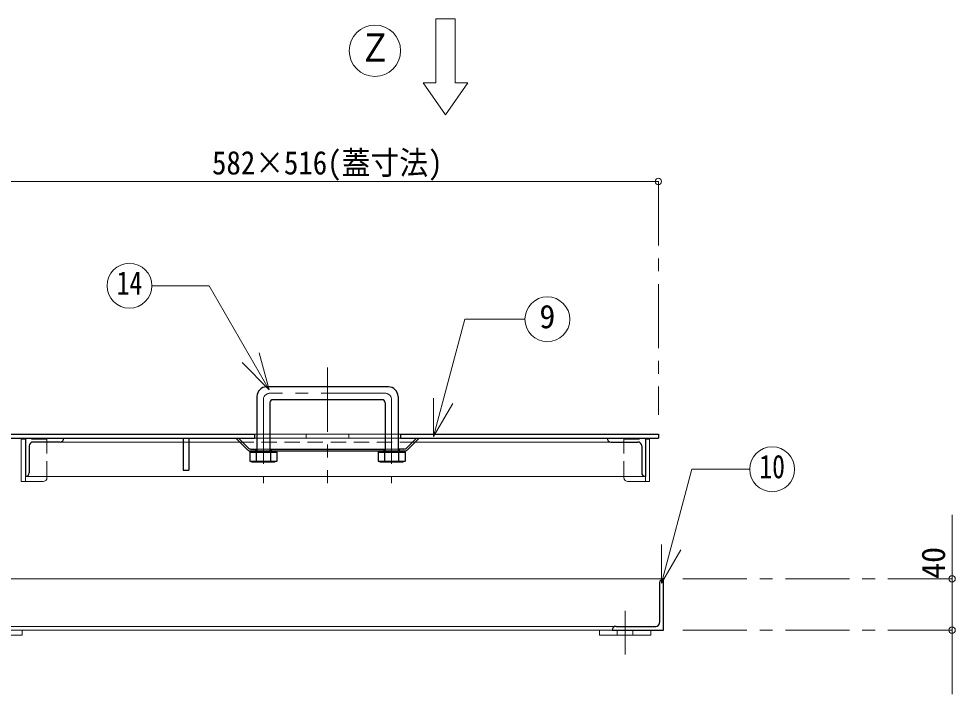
# Model space of a CAD drawing. Units: millimetres at full size, sheet at 1:10; details may follow other scales. Extents: x -2094 to 1956, y -1414 to 1396.
# Drawn here: x -1041 to -311, y -114 to 413 of the extents above; entities that cross this region are included whole.
import ezdxf
from ezdxf.enums import TextEntityAlignment as Align

# ---------------------------------------------------------------- set-up
doc = ezdxf.new("R2010")
doc.units = ezdxf.units.MM
doc.header["$LTSCALE"] = 10
doc.header["$PDMODE"] = 32
doc.header["$PDSIZE"] = 5
doc.linetypes.add('CHAIN1', pattern=[8, 5, -1, 1, -1])
doc.linetypes.add('DASHED1', pattern=[1.8, 1.2, -0.6])
doc.layers.add('0-0_ﾚｲﾔ1', color=4, linetype='Continuous', lineweight=9)
doc.styles.add('ＭＳ ゴシック', font='')
doc.styles.get('ＭＳ ゴシック').set_extended_font_data('MS Gothic')

msp = doc.modelspace()

# ---------------------------------------------------------------- linework, layer by layer
at = {"layer": '0-0_ﾚｲﾔ1', "color": 7, "lineweight": 18}
for p, q in [((-716.19, 413.33), (-701.19, 413.33)), ((-716.19, 413.33), (-716.19, 363.33)), ((-708.69, 338.33), (-726.19, 363.33)), ((-726.19, 363.33), (-716.19, 363.33)), ((-708.69, 338.33), (-691.19, 363.33)), ((-892.98, 205.06), (-937.58, 205.06)), ((-846.09, 123.84), (-892.98, 205.06)), ((-846.09, 123.84), (-853.86, 152.82)), ((-846.09, 123.84), (-867.31, 145.06)), ((-717.99, 87.3), (-717.99, 117.3)), ((-717.99, 87.3), (-702.99, 113.28)), ((-857.69, 89.33), (-855.69, 89.33)), ((-845.69, 89.33), (-817.27, 89.33)), ((-817.27, 89.33), (-817.27, 86.13)), ((-784.11, 89.33), (-784.11, 86.13)), ((-784.11, 89.33), (-755.69, 89.33)), ((-745.69, 89.33), (-743.69, 89.33)), ((-1039.39, 85.33), (-1036.19, 85.33)), ((-1039.39, 85.33), (-1039.39, 52.33)), ((-855.69, 86.13), (-857.69, 86.13)), ((-817.27, 86.13), (-845.69, 86.13)), ((-755.69, 86.13), (-784.11, 86.13)), ((-743.69, 86.13), (-745.69, 86.13)), ((-549.49, 85.33), (-552.69, 85.33)), ((-549.49, 85.33), (-549.49, 52.33)), ((-856.69, 77.63), (-855.69, 77.63)), ((-856.69, 76.13), (-855.69, 76.13)), ((-845.69, 77.63), (-844.69, 77.63)), ((-845.69, 76.13), (-844.69, 76.13)), ((-755.69, 77.63), (-756.69, 77.63)), ((-755.69, 76.13), (-756.69, 76.13)), ((-744.69, 77.63), (-745.69, 77.63)), ((-744.69, 76.13), (-745.69, 76.13)), ((-540.27, -26.88), (-516.5, 61.83)), ((-516.5, 61.83), (-471.45, 61.83)), ((-1039.39, 52.33), (-1036.19, 52.33)), ((-1036.19, 56.13), (-1036.19, 52.33)), ((-552.69, 56.13), (-552.69, 52.33)), ((-549.49, 52.33), (-552.69, 52.33)), ((-540.27, -26.88), (-540.27, 3.12)), ((-540.27, -26.88), (-525.27, -0.9)), ((-538.69, -23.67), (-1578.69, -23.67)), ((-1541.69, -60.67), (-575.69, -60.67)), ((-1538.69, -63.67), (-578.69, -63.67))]:
    msp.add_line(p, q, dxfattribs=at)
at = {"layer": '0-0_ﾚｲﾔ1'}
for p, q in [((-1058.69, 286.33), (-542.69, 286.33)), ((-817.27, 89.33), (-784.11, 89.33)), ((-1009.19, 83.13), (-913.19, 83.13)), ((-908.69, 83.13), (-869.19, 83.13)), ((-817.27, 86.13), (-784.11, 86.13)), ((-732.19, 83.13), (-579.69, 83.13)), ((-1036.19, 56.13), (-552.69, 56.13)), ((-1022.39, 52.33), (-1036.19, 52.33)), ((-1019.39, 55.33), (-1019.39, 56.13)), ((-569.49, 55.33), (-569.49, 56.13)), ((-566.49, 52.33), (-552.69, 52.33)), ((-313.69, 26.33), (-313.69, -113.67)), ((-1038.69, -67.67), (-1038.69, -63.67)), ((-588.69, -67.67), (-588.69, -63.67)), ((-548.69, -67.67), (-548.69, -63.67)), ((-1078.69, -67.67), (-1038.69, -67.67)), ((-588.69, -67.67), (-548.69, -67.67))]:
    msp.add_line(p, q, dxfattribs=at)
at = {"layer": '0-0_ﾚｲﾔ1', "linetype": 'CHAIN1'}
for p, q in [((-542.69, 286.33), (-542.69, 104.33)), ((-800.69, 141.13), (-800.69, 51.13)), ((-755.69, 121.13), (-845.69, 121.13)), ((-850.69, 116.13), (-850.69, 51.13)), ((-750.69, 116.13), (-750.69, 51.13)), ((-313.69, -23.67), (-523.69, -23.67)), ((-568.69, -82.67), (-568.69, -48.67)), ((-313.69, -63.67), (-523.69, -63.67))]:
    msp.add_line(p, q, dxfattribs=at)
at = {"layer": '0-0_ﾚｲﾔ1', "color": 5, "lineweight": 25}
for p, q in [((-753.19, 126.13), (-848.19, 126.13)), ((-855.69, 118.63), (-855.69, 75.63)), ((-745.69, 118.63), (-745.69, 75.63)), ((-845.69, 113.63), (-845.69, 75.63)), ((-758.19, 116.13), (-843.19, 116.13)), ((-755.69, 113.63), (-755.69, 75.63)), ((-1058.69, 89.33), (-857.69, 89.33)), ((-857.69, 89.33), (-857.69, 86.13)), ((-743.69, 89.33), (-743.69, 86.13)), ((-743.69, 89.33), (-542.69, 89.33)), ((-542.69, 89.33), (-542.69, 86.13)), ((-1071.19, 86.13), (-857.69, 86.13)), ((-1036.19, 86.13), (-1036.19, 56.13)), ((-1009.19, 83.13), (-1030.19, 83.13)), ((-908.69, 86.13), (-908.69, 61.13)), ((-863.07, 77.01), (-872.19, 86.13)), ((-862.45, 78.51), (-870.07, 86.13)), ((-743.69, 86.13), (-542.69, 86.13)), ((-738.93, 78.51), (-731.31, 86.13)), ((-738.31, 77.01), (-729.19, 86.13)), ((-579.69, 83.13), (-558.69, 83.13)), ((-552.69, 86.13), (-552.69, 56.13)), ((-1033.19, 80.13), (-1033.19, 59.13)), ((-861.19, 75.13), (-859.69, 75.63)), ((-861.19, 75.13), (-840.19, 75.13)), ((-861.19, 75.13), (-861.19, 68.13)), ((-860.95, 76.13), (-856.69, 76.13)), ((-859.69, 75.63), (-841.69, 75.63)), ((-856.19, 75.13), (-856.19, 68.13)), ((-845.19, 75.13), (-845.19, 68.13)), ((-844.69, 77.63), (-844.69, 76.13)), ((-844.69, 76.13), (-756.69, 76.13)), ((-761.19, 75.13), (-759.69, 75.63)), ((-761.19, 75.13), (-740.19, 75.13)), ((-759.69, 75.63), (-741.69, 75.63)), ((-756.19, 75.13), (-756.19, 68.13)), ((-750.69, 75.63), (-745.19, 75.13)), ((-745.19, 75.13), (-741.69, 75.63)), ((-555.69, 80.13), (-555.69, 59.13)), ((-861.19, 68.13), (-840.19, 68.13)), ((-861.19, 68.13), (-859.69, 67.63)), ((-859.69, 67.63), (-856.19, 68.13)), ((-859.69, 67.63), (-841.69, 67.63)), ((-856.19, 68.13), (-850.69, 67.63)), ((-850.69, 67.63), (-845.19, 68.13)), ((-845.19, 68.13), (-841.69, 67.63)), ((-761.19, 68.13), (-740.19, 68.13)), ((-759.69, 67.63), (-741.69, 67.63)), ((-740.19, 68.13), (-741.69, 67.63)), ((-541.69, -26.67), (-541.69, -57.67)), ((-538.69, -63.67), (-538.69, -23.67)), ((-578.69, -63.67), (-538.69, -63.67)), ((-575.69, -60.67), (-544.69, -60.67))]:
    msp.add_line(p, q, dxfattribs=at)
at = {"layer": '0-0_ﾚｲﾔ1', "linetype": 'DASHED1'}
for p, q in [((-855.69, 89.33), (-845.69, 89.33)), ((-755.69, 89.33), (-745.69, 89.33)), ((-1019.39, 85.33), (-1036.19, 85.33)), ((-1019.39, 56.13), (-1019.39, 85.33)), ((-908.69, 83.13), (-913.19, 83.13)), ((-732.19, 83.13), (-869.19, 83.13)), ((-855.69, 86.13), (-845.69, 86.13)), ((-755.69, 86.13), (-745.69, 86.13)), ((-569.49, 85.33), (-552.69, 85.33)), ((-569.49, 56.13), (-569.49, 85.33)), ((-855.69, 77.63), (-845.69, 77.63)), ((-855.69, 76.13), (-845.69, 76.13)), ((-755.69, 77.63), (-745.69, 77.63)), ((-755.69, 76.13), (-745.69, 76.13)), ((-574.69, -67.67), (-574.69, -63.67)), ((-562.69, -67.67), (-562.69, -63.67))]:
    msp.add_line(p, q, dxfattribs=at)
at = {"layer": '0-0_ﾚｲﾔ1', "color": 7, "lineweight": 18}
for points in [[(-701.19, 413.33), (-701.19, 363.33), (-691.19, 363.33)], [(-717.99, 87.3), (-693.46, 178.85), (-646.74, 178.85)]]:
    msp.add_lwpolyline(points, dxfattribs=at)
at = {"layer": '0-0_ﾚｲﾔ1', "color": 5, "lineweight": 25}
for points in [[(-913.19, 86.13), (-913.19, 61.13), (-908.69, 61.13)], [(-860.33, 77.63), (-856.69, 77.63), (-856.69, 76.13)], [(-859.69, 75.63), (-856.19, 75.13), (-850.69, 75.63)], [(-850.69, 75.63), (-845.19, 75.13), (-841.69, 75.63)], [(-844.69, 77.63), (-756.69, 77.63), (-756.69, 76.13)], [(-841.69, 75.63), (-840.19, 75.13), (-840.19, 68.13), (-841.69, 67.63)], [(-761.19, 75.13), (-761.19, 68.13), (-759.69, 67.63), (-756.19, 68.13)], [(-759.69, 75.63), (-756.19, 75.13), (-750.69, 75.63)], [(-745.19, 75.13), (-745.19, 68.13), (-741.69, 67.63)], [(-741.06, 77.63), (-744.69, 77.63), (-744.69, 76.13), (-740.43, 76.13)], [(-741.69, 75.63), (-740.19, 75.13), (-740.19, 68.13)], [(-756.19, 68.13), (-750.69, 67.63), (-745.19, 68.13)]]:
    msp.add_lwpolyline(points, dxfattribs=at)
at = {"layer": '0-0_ﾚｲﾔ1', "color": 7, "lineweight": 18}
for centre, radius in [((-763.69, 388.33), 20), ((-955.08, 205.06), 17.5), ((-629.24, 178.85), 17.5), ((-453.95, 61.83), 17.5)]:
    msp.add_circle(centre, radius, dxfattribs=at)
at = {"layer": '0-0_ﾚｲﾔ1', "color": 5, "lineweight": 25}
for centre, radius, start, end in [((-848.19, 118.63), 7.5, 90, 180), ((-753.19, 118.63), 7.5, 0, 90), ((-843.19, 113.63), 2.5, 90, 180), ((-758.19, 113.63), 2.5, 0, 90), ((-1030.19, 80.13), 3, 90, 180), ((-1009.19, 86.13), 3, 270, 0), ((-579.69, 86.13), 3, 180, 270), ((-558.69, 80.13), 3, 0, 90), ((-860.95, 79.13), 3, 225, 270), ((-860.33, 80.63), 3, 225, 270), ((-741.06, 80.63), 3, 270, 315), ((-740.43, 79.13), 3, 270, 315), ((-1036.19, 59.13), 3, 270, 0), ((-552.69, 59.13), 3, 180, 270), ((-538.69, -26.67), 3, 90, 180), ((-544.69, -57.67), 3, 270, 0), ((-575.69, -63.67), 3, 90, 180)]:
    msp.add_arc(centre, radius, start, end, dxfattribs=at)
at = {"layer": '0-0_ﾚｲﾔ1', "linetype": 'CHAIN1'}
for centre, start, end in [((-845.69, 116.13), 90, 180), ((-755.69, 116.13), 0, 90)]:
    msp.add_arc(centre, 5, start, end, dxfattribs=at)
at = {"layer": '0-0_ﾚｲﾔ1'}
for centre, start, end in [((-1022.39, 55.33), 270, 0), ((-566.49, 55.33), 180, 270)]:
    msp.add_arc(centre, 3, start, end, dxfattribs=at)
at = {"layer": '0-0_ﾚｲﾔ1', "color": 1}
for p in [(-542.69, 286.33), (-313.69, -23.67), (-313.69, -63.67)]:
    msp.add_point(p, dxfattribs=at)

# ---------------------------------------------------------------- texts
at = {"layer": '0-0_ﾚｲﾔ1', "color": 7, "style": 'ＭＳ ゴシック'}
for s, height, width, p in [('Ｚ', 21.99, 0.85, (-776.19, 373.33)), ('582×516(蓋寸法)', 18.33, 0.9, (-890.69, 286.33)), ('14', 18.33, 0.8, (-965.08, 192.56)), ('10', 18.33, 0.8, (-463.95, 49.33))]:
    msp.add_text(s, height=height, dxfattribs=dict(at, width=width)).set_placement(p, align=Align.BOTTOM_LEFT)
msp.add_text('9', height=18.33, dxfattribs=at).set_placement((-635.49, 166.35), align=Align.BOTTOM_LEFT)
msp.add_text('40', height=18.33, rotation=90, dxfattribs=at).set_placement((-313.69, -23.67), align=Align.BOTTOM_LEFT)

doc.saveas('drawing.dxf')
